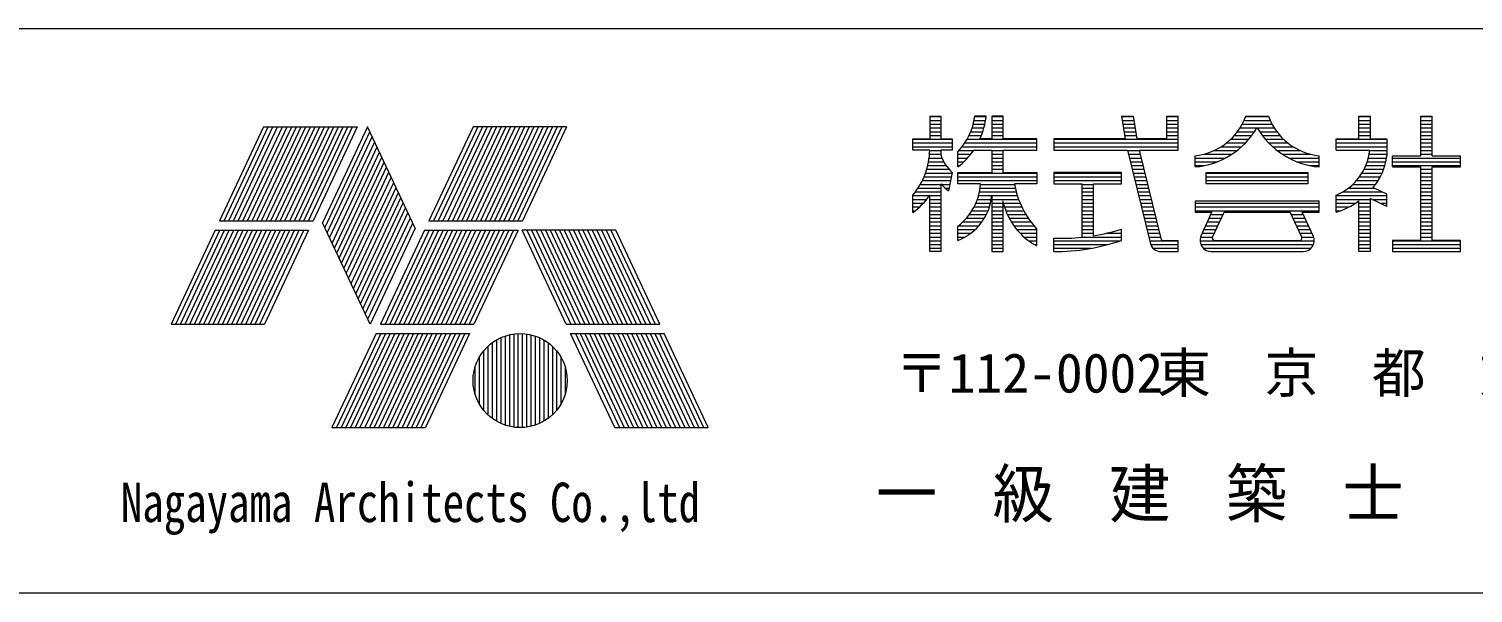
# Model space of a CAD drawing. Units: millimetres at full size, sheet at 1:200. Extents: x -919659 to 1109242, y -84607 to 904409.
# Drawn here: x -76643 to -63212, y 5797 to 11047 of the extents above; entities that cross this region are included whole.
import ezdxf
from ezdxf.enums import TextEntityAlignment as Align

# ---------------------------------------------------------------- set-up
doc = ezdxf.new("R2010")
doc.units = ezdxf.units.MM
doc.header["$LTSCALE"] = 200
doc.layers.add('7-8_', color=7, linetype='Continuous', lineweight=9)
doc.styles.add('ＭＳ ゴシック', font='')
doc.styles.get('ＭＳ ゴシック').set_extended_font_data('MS Gothic')

msp = doc.modelspace()

# ---------------------------------------------------------------- linework, layer by layer
at = {"layer": '7-8_', "color": 5, "lineweight": 5}
for p, q in [((1673.6, 11047.2), (-113726.4, 11047.2)), ((1673.6, 5797.2), (-113726.4, 5797.2))]:
    msp.add_line(p, q, dxfattribs=at)
at = {"layer": '7-8_', "color": 3, "lineweight": 13}
for p, q in [((-68265.7, 10234.5), (-68160.7, 10234.5)), ((-68265.7, 10234.5), (-68265.7, 10024.6)), ((-68160.7, 10234.5), (-68160.7, 10024.6)), ((-67740.7, 10234.5), (-67846.5, 10234.5)), ((-67583.2, 10234.5), (-67688.2, 10234.5)), ((-67688.2, 10234.5), (-67688.2, 10024.6)), ((-67583.2, 10024.6), (-67583.2, 10234.5)), ((-66480.7, 10234.5), (-66373.4, 10234.5)), ((-66480.7, 10234.5), (-66447.9, 10024.6)), ((-66373.4, 10234.5), (-66340.6, 10024.6)), ((-66060.7, 10234.5), (-65955.7, 10234.5)), ((-66060.7, 10024.6), (-66060.7, 10234.5)), ((-65955.7, 9919.6), (-65955.7, 10234.5)), ((-65325.7, 10234.5), (-65115.7, 10234.5)), ((-64275.7, 10024.6), (-64275.7, 10234.5)), ((-64275.7, 10234.5), (-64170.7, 10234.5)), ((-64170.7, 10234.5), (-64170.7, 10024.6)), ((-63698.2, 10234.5), (-63593.2, 10234.5)), ((-63698.2, 9867.1), (-63698.2, 10234.5)), ((-63593.2, 9867.1), (-63593.2, 10234.5)), ((-74460.3, 10137.2), (-74870.5, 9262.2)), ((-74827, 9262.2), (-74416.8, 10137.2)), ((-74783.5, 9262.2), (-74373.3, 10137.2)), ((-74740, 9262.2), (-74329.8, 10137.2)), ((-74696.5, 9262.2), (-74286.3, 10137.2)), ((-74653, 9262.2), (-74242.9, 10137.2)), ((-74609.5, 9262.2), (-74199.4, 10137.2)), ((-74566, 9262.2), (-74155.9, 10137.2)), ((-74522.6, 9262.2), (-74112.4, 10137.2)), ((-74479.1, 9262.2), (-74068.9, 10137.2)), ((-74460.3, 10137.2), (-73590.6, 10137.2)), ((-74435.6, 9262.2), (-74025.4, 10137.2)), ((-74392.1, 9262.2), (-73981.9, 10137.2)), ((-74348.6, 9262.2), (-73938.5, 10137.2)), ((-74305.1, 9262.2), (-73895, 10137.2)), ((-74261.6, 9262.2), (-73851.5, 10137.2)), ((-74218.1, 9262.2), (-73808, 10137.2)), ((-74174.7, 9262.2), (-73764.5, 10137.2)), ((-74131.2, 9262.2), (-73721, 10137.2)), ((-74087.7, 9262.2), (-73677.5, 10137.2)), ((-74044.2, 9262.2), (-73634, 10137.2)), ((-73590.6, 10137.2), (-74000.7, 9262.2)), ((-73890.7, 9196.3), (-73471.8, 10090)), ((-72512.5, 10137.2), (-72922.7, 9262.2)), ((-72469, 10137.2), (-72879.2, 9262.2)), ((-72425.5, 10137.2), (-72835.7, 9262.2)), ((-72382, 10137.2), (-72792.2, 9262.2)), ((-72338.6, 10137.2), (-72748.7, 9262.2)), ((-72295.1, 10137.2), (-72705.2, 9262.2)), ((-72251.6, 10137.2), (-72661.7, 9262.2)), ((-72208.1, 10137.2), (-72618.2, 9262.2)), ((-72164.6, 10137.2), (-72574.7, 9262.2)), ((-72121.1, 10137.2), (-72531.3, 9262.2)), ((-71642.8, 10137.2), (-72512.5, 10137.2)), ((-72077.6, 10137.2), (-72487.8, 9262.2)), ((-72034.1, 10137.2), (-72444.3, 9262.2)), ((-71990.7, 10137.2), (-72400.8, 9262.2)), ((-71947.2, 10137.2), (-72357.3, 9262.2)), ((-71903.7, 10137.2), (-72313.8, 9262.2)), ((-71860.2, 10137.2), (-72270.3, 9262.2)), ((-71816.7, 10137.2), (-72226.9, 9262.2)), ((-71773.2, 10137.2), (-72183.4, 9262.2)), ((-71729.7, 10137.2), (-72139.9, 9262.2)), ((-71686.2, 10137.2), (-72096.4, 9262.2)), ((-71642.8, 10137.2), (-72052.9, 9262.2)), ((-65222.1, 10127.1), (-65219.3, 10127.1)), ((-73868.6, 9149.1), (-73449.7, 10042.8)), ((-73846.5, 9102), (-73427.6, 9995.7)), ((-73824.4, 9054.8), (-73405.5, 9948.5)), ((-68423.2, 10024.6), (-68265.7, 10024.6)), ((-68423.2, 9919.6), (-68423.2, 10024.6)), ((-68160.7, 10024.6), (-68055.7, 10024.6)), ((-68055.7, 10024.6), (-68055.7, 9919.6)), ((-67688.2, 10024.6), (-67798, 10024.6)), ((-67268.2, 10024.6), (-67583.2, 10024.6)), ((-67268.2, 9919.6), (-67268.2, 10024.6)), ((-66447.9, 10024.6), (-67110.7, 10024.6)), ((-67110.7, 10024.6), (-67110.7, 9919.6)), ((-66060.7, 10024.6), (-66340.6, 10024.6)), ((-64485.7, 10024.6), (-64275.7, 10024.6)), ((-64485.7, 9919.6), (-64485.7, 10024.6)), ((-64170.7, 10024.6), (-64013.2, 10024.6)), ((-64013.2, 10024.6), (-64013.2, 9867.1)), ((-73802.2, 9007.6), (-73383.3, 9901.3)), ((-73780.1, 8960.4), (-73361.2, 9854.1)), ((-73758, 8913.2), (-73339.1, 9806.9)), ((-68265.7, 9919.6), (-68423.2, 9919.6)), ((-68160.7, 9919.6), (-68160.7, 9867.1)), ((-68055.7, 9919.6), (-68160.7, 9919.6)), ((-68003.2, 9762.1), (-68003.2, 9904)), ((-67856.6, 9919.6), (-67688.2, 9919.6)), ((-67688.2, 9919.6), (-67688.2, 9709.6)), ((-67583.2, 9709.6), (-67583.2, 9919.6)), ((-67583.2, 9919.6), (-67268.2, 9919.6)), ((-67110.7, 9919.6), (-66426, 9919.6)), ((-66426, 9919.6), (-66216, 9058.1)), ((-66318.8, 9919.6), (-66116.9, 9095.8)), ((-66318.8, 9919.6), (-65955.7, 9919.6)), ((-65798.2, 9762.1), (-65798.2, 9867.1)), ((-64643.2, 9762.1), (-64643.2, 9867.1)), ((-64485.7, 9919.6), (-64173.4, 9919.6)), ((-63960.7, 9867.1), (-63698.2, 9867.1)), ((-63960.7, 9762.1), (-63960.7, 9867.1)), ((-63593.2, 9867.1), (-63330.7, 9867.1)), ((-63330.7, 9762.1), (-63330.7, 9867.1)), ((-73735.9, 8866), (-73317, 9759.7)), ((-73713.8, 8818.8), (-73294.9, 9712.5)), ((-68055.7, 9709.6), (-68089.7, 9539.7)), ((-68003.2, 9604.6), (-68003.2, 9709.6)), ((-68003.2, 9709.6), (-67688.2, 9709.6)), ((-67583.2, 9709.6), (-67268.2, 9709.6)), ((-67268.2, 9709.6), (-67268.2, 9604.6)), ((-66480.7, 9709.6), (-67110.7, 9709.6)), ((-66480.7, 9604.6), (-66480.7, 9709.6)), ((-65693.2, 9709.6), (-64748.2, 9709.6)), ((-65693.2, 9604.6), (-65693.2, 9709.6)), ((-64748.2, 9709.6), (-64748.2, 9604.6)), ((-63960.7, 9762.1), (-63698.2, 9762.1)), ((-63698.2, 9079.6), (-63698.2, 9762.1)), ((-63593.2, 9079.6), (-63593.2, 9762.1)), ((-63593.2, 9762.1), (-63330.7, 9762.1)), ((-73691.7, 8771.6), (-73272.7, 9665.3)), ((-73669.5, 8724.4), (-73250.6, 9618.1)), ((-73647.4, 8677.2), (-73228.5, 9570.9)), ((-68160.7, 9604.6), (-68160.7, 8974.6)), ((-67793.2, 9604.6), (-68003.2, 9604.6)), ((-67268.2, 9604.6), (-67478.2, 9604.6)), ((-66848.2, 9108.1), (-66848.2, 9604.6)), ((-66743.2, 9121.9), (-66743.2, 9604.6)), ((-66743.2, 9604.6), (-66480.7, 9604.6)), ((-64748.2, 9604.6), (-65693.2, 9604.6)), ((-64013.2, 9510.5), (-64143.2, 9571.3)), ((-73625.3, 8630), (-73206.4, 9523.7)), ((-73603.2, 8582.9), (-73184.2, 9476.6)), ((-73581.1, 8535.7), (-73162.1, 9429.4)), ((-68423.2, 9337.5), (-68423.2, 9499.6)), ((-68265.7, 8974.6), (-68265.7, 9499.6)), ((-67688.2, 9499.6), (-67688.2, 8974.6)), ((-67583.2, 8974.6), (-67583.2, 9447.1)), ((-65798.2, 9447.1), (-64643.2, 9447.1)), ((-65798.2, 9447.1), (-65798.2, 9342.1)), ((-64643.2, 9342.1), (-64643.2, 9447.1)), ((-64485.7, 9342.1), (-64485.7, 9499.6)), ((-64275.7, 8974.6), (-64275.7, 9447.1)), ((-64170.7, 9468.2), (-64170.7, 8974.6)), ((-64013.2, 9394.6), (-64170.7, 9468.2)), ((-64013.2, 9394.6), (-64013.2, 9510.5)), ((-73558.9, 8488.5), (-73140, 9382.2)), ((-73536.8, 8441.3), (-73117.9, 9335)), ((-73514.7, 8394.1), (-73095.8, 9287.8)), ((-68423.2, 9342.1), (-68417, 9342.1)), ((-68423.2, 9338), (-68422.5, 9338)), ((-65798.2, 9342.1), (-65640.7, 9342.1)), ((-65745, 9116.4), (-65640.7, 9342.1)), ((-65636.1, 9107.9), (-65528.5, 9342.1)), ((-65528.5, 9342.1), (-64912.8, 9342.1)), ((-64805.4, 9107.9), (-64912.8, 9342.1)), ((-74911.5, 9174.7), (-75321.6, 8299.7)), ((-75278.1, 8299.7), (-74868, 9174.7)), ((-75234.7, 8299.7), (-74824.5, 9174.7)), ((-75191.2, 8299.7), (-74781, 9174.7)), ((-75147.7, 8299.7), (-74737.5, 9174.7)), ((-75104.2, 8299.7), (-74694, 9174.7)), ((-75060.7, 8299.7), (-74650.6, 9174.7)), ((-75017.2, 8299.7), (-74607.1, 9174.7)), ((-74973.7, 8299.7), (-74563.6, 9174.7)), ((-74930.3, 8299.7), (-74520.1, 9174.7)), ((-74911.5, 9174.7), (-74041.7, 9174.7)), ((-74886.8, 8299.7), (-74476.6, 9174.7)), ((-74870.5, 9262.2), (-74000.7, 9262.2)), ((-74843.3, 8299.7), (-74433.1, 9174.7)), ((-74799.8, 8299.7), (-74389.6, 9174.7)), ((-74756.3, 8299.7), (-74346.1, 9174.7)), ((-74712.8, 8299.7), (-74302.6, 9174.7)), ((-74669.3, 8299.7), (-74259.2, 9174.7)), ((-74625.8, 8299.7), (-74215.7, 9174.7)), ((-74582.4, 8299.7), (-74172.2, 9174.7)), ((-74538.9, 8299.7), (-74128.7, 9174.7)), ((-74495.4, 8299.7), (-74085.2, 9174.7)), ((-74041.7, 9174.7), (-74451.9, 8299.7)), ((-73470.5, 8299.7), (-73912.8, 9243.5)), ((-73492.6, 8346.9), (-73073.6, 9240.6)), ((-73051.5, 9193.4), (-73470.5, 8299.7)), ((-72963.7, 9174.7), (-73373.8, 8299.7)), ((-72920.2, 9174.7), (-73330.3, 8299.7)), ((-72876.7, 9174.7), (-73286.8, 8299.7)), ((-72833.2, 9174.7), (-73243.4, 8299.7)), ((-72789.7, 9174.7), (-73199.9, 8299.7)), ((-72746.2, 9174.7), (-73156.4, 8299.7)), ((-72702.7, 9174.7), (-73112.9, 8299.7)), ((-72659.3, 9174.7), (-73069.4, 8299.7)), ((-72615.8, 9174.7), (-73025.9, 8299.7)), ((-72572.3, 9174.7), (-72982.4, 8299.7)), ((-72963.7, 9174.7), (-72093.9, 9174.7)), ((-72528.8, 9174.7), (-72939, 8299.7)), ((-72922.7, 9262.2), (-72052.9, 9262.2)), ((-72485.3, 9174.7), (-72895.5, 8299.7)), ((-72441.8, 9174.7), (-72852, 8299.7)), ((-72398.3, 9174.7), (-72808.5, 8299.7)), ((-72354.8, 9174.7), (-72765, 8299.7)), ((-72311.4, 9174.7), (-72721.5, 8299.7)), ((-72267.9, 9174.7), (-72678, 8299.7)), ((-72224.4, 9174.7), (-72634.5, 8299.7)), ((-72180.9, 9174.7), (-72591.1, 8299.7)), ((-72137.4, 9174.7), (-72547.6, 8299.7)), ((-72093.9, 9174.7), (-72504.1, 8299.7)), ((-71645.9, 8299.7), (-72056, 9174.7)), ((-71186.3, 9174.7), (-72056, 9174.7)), ((-72012.6, 9174.7), (-71602.4, 8299.7)), ((-71969.1, 9174.7), (-71558.9, 8299.7)), ((-71925.6, 9174.7), (-71515.4, 8299.7)), ((-71882.1, 9174.7), (-71471.9, 8299.7)), ((-71838.6, 9174.7), (-71428.4, 8299.7)), ((-71795.1, 9174.7), (-71385, 8299.7)), ((-71751.6, 9174.7), (-71341.5, 8299.7)), ((-71708.1, 9174.7), (-71298, 8299.7)), ((-71664.7, 9174.7), (-71254.5, 8299.7)), ((-71621.2, 9174.7), (-71211, 8299.7)), ((-71577.7, 9174.7), (-71167.5, 8299.7)), ((-71534.2, 9174.7), (-71124.1, 8299.7)), ((-71490.7, 9174.7), (-71080.6, 8299.7)), ((-71447.2, 9174.7), (-71037.1, 8299.7)), ((-71403.8, 9174.7), (-70993.6, 8299.7)), ((-71360.3, 9174.7), (-70950.1, 8299.7)), ((-71316.8, 9174.7), (-70906.6, 8299.7)), ((-71273.3, 9174.7), (-70863.1, 8299.7)), ((-71229.8, 9174.7), (-70819.7, 8299.7)), ((-70776.2, 8299.7), (-71186.3, 9174.7)), ((-68003.2, 9079.6), (-68003.2, 9210.5)), ((-67268.2, 9027.1), (-67268.2, 9184.6)), ((-66480.7, 9079.6), (-66480.7, 9184.6)), ((-67110.7, 8974.6), (-67110.7, 9100.6)), ((-66096.5, 9079.6), (-65955.7, 9079.6)), ((-65616.4, 9079.6), (-64825, 9079.6)), ((-63330.7, 9079.6), (-63593.2, 9079.6)), ((-63330.7, 8974.6), (-63330.7, 9079.6)), ((-68160.7, 8974.6), (-68265.7, 8974.6)), ((-67688.2, 8974.6), (-67583.2, 8974.6)), ((-65646.7, 8974.6), (-64794.7, 8974.6)), ((-64170.7, 8974.6), (-64275.7, 8974.6)), ((-63960.7, 8974.6), (-63330.7, 8974.6)), ((-75321.6, 8299.7), (-74451.9, 8299.7)), ((-73414.8, 8212.2), (-73825, 7337.2)), ((-73371.3, 8212.2), (-73781.5, 7337.2)), ((-73327.9, 8212.2), (-73738, 7337.2)), ((-73284.4, 8212.2), (-73694.5, 7337.2)), ((-73240.9, 8212.2), (-73651, 7337.2)), ((-73197.4, 8212.2), (-73607.6, 7337.2)), ((-73153.9, 8212.2), (-73564.1, 7337.2)), ((-73110.4, 8212.2), (-73520.6, 7337.2)), ((-73066.9, 8212.2), (-73477.1, 7337.2)), ((-73023.5, 8212.2), (-73433.6, 7337.2)), ((-73414.8, 8212.2), (-72545.1, 8212.2)), ((-72980, 8212.2), (-73390.1, 7337.2)), ((-73373.8, 8299.7), (-72504.1, 8299.7)), ((-72936.5, 8212.2), (-73346.6, 7337.2)), ((-72893, 8212.2), (-73303.1, 7337.2)), ((-72849.5, 8212.2), (-73259.6, 7337.2)), ((-72806, 8212.2), (-73216.2, 7337.2)), ((-72762.5, 8212.2), (-73172.7, 7337.2)), ((-72719, 8212.2), (-73129.2, 7337.2)), ((-72675.6, 8212.2), (-73085.7, 7337.2)), ((-72632.1, 8212.2), (-73042.2, 7337.2)), ((-72588.6, 8212.2), (-72998.7, 7337.2)), ((-72545.1, 8212.2), (-72955.3, 7337.2)), ((-72174.9, 8200.7), (-72174.9, 7348.8)), ((-72134.9, 8208.1), (-72134.9, 7341.3)), ((-72095, 8212.2), (-72095, 7337.2)), ((-72055, 8212.2), (-72055, 7337.2)), ((-72015, 8208.1), (-72015, 7341.3)), ((-71975, 8200.7), (-71975, 7348.8)), ((-71645.9, 8299.7), (-70776.2, 8299.7)), ((-71604.9, 8212.2), (-70735.1, 8212.2)), ((-71194.7, 7337.2), (-71604.9, 8212.2)), ((-71561.4, 8212.2), (-71151.2, 7337.2)), ((-71517.9, 8212.2), (-71107.7, 7337.2)), ((-71474.4, 8212.2), (-71064.2, 7337.2)), ((-71430.9, 8212.2), (-71020.8, 7337.2)), ((-71387.5, 8212.2), (-70977.3, 7337.2)), ((-71344, 8212.2), (-70933.8, 7337.2)), ((-71300.5, 8212.2), (-70890.3, 7337.2)), ((-71257, 8212.2), (-70846.8, 7337.2)), ((-71213.5, 8212.2), (-70803.3, 7337.2)), ((-71170, 8212.2), (-70759.9, 7337.2)), ((-71126.5, 8212.2), (-70716.4, 7337.2)), ((-71083, 8212.2), (-70672.9, 7337.2)), ((-71039.5, 8212.2), (-70629.4, 7337.2)), ((-70996.1, 8212.2), (-70585.9, 7337.2)), ((-70952.6, 8212.2), (-70542.4, 7337.2)), ((-70909.1, 8212.2), (-70498.9, 7337.2)), ((-70865.6, 8212.2), (-70455.5, 7337.2)), ((-70822.1, 8212.2), (-70412, 7337.2)), ((-70778.6, 8212.2), (-70368.5, 7337.2)), ((-70325, 7337.2), (-70735.1, 8212.2)), ((-72374.8, 8093.4), (-72374.8, 7456.1)), ((-72334.8, 8126.7), (-72334.8, 7422.7)), ((-72294.8, 8153), (-72294.8, 7396.5)), ((-72254.9, 8173.5), (-72254.9, 7375.9)), ((-72214.9, 8189.2), (-72214.9, 7360.2)), ((-71935.1, 8189.2), (-71935.1, 7360.2)), ((-71895.1, 8173.5), (-71895.1, 7375.9)), ((-71855.1, 8153), (-71855.1, 7396.5)), ((-71815.1, 8126.7), (-71815.1, 7422.7)), ((-71775.2, 8093.4), (-71775.2, 7456.1)), ((-72454.7, 7992), (-72454.7, 7557.5)), ((-72414.8, 8050.3), (-72414.8, 7499.1)), ((-71735.2, 8050.3), (-71735.2, 7499.1)), ((-71695.2, 7992), (-71695.2, 7557.5)), ((-72494.7, 7898.1), (-72494.7, 7651.3)), ((-71655.3, 7898.1), (-71655.3, 7651.3)), ((-73825, 7337.2), (-72955.3, 7337.2)), ((-71194.7, 7337.2), (-70325, 7337.2))]:
    msp.add_line(p, q, dxfattribs=at)
at = {"layer": '7-8_'}
for p, q in [((-68265.7, 10230.6), (-68160.7, 10230.6)), ((-67847, 10230.6), (-67741.2, 10230.6)), ((-67688.2, 10230.6), (-67583.2, 10230.6)), ((-66480.1, 10230.6), (-66372.8, 10230.6)), ((-66060.7, 10230.6), (-65955.7, 10230.6)), ((-65327.2, 10230.6), (-65114.2, 10230.6)), ((-64275.7, 10230.6), (-64170.7, 10230.6)), ((-63698.2, 10230.6), (-63593.2, 10230.6)), ((-68265.7, 10195.5), (-68160.7, 10195.5)), ((-68265.7, 10160.5), (-68160.7, 10160.5)), ((-68265.7, 10125.5), (-68160.7, 10125.5)), ((-68265.7, 10090.6), (-68160.7, 10090.6)), ((-67884.1, 10090.6), (-67772.3, 10090.6)), ((-67871.3, 10125.5), (-67761.7, 10125.5)), ((-67861, 10160.5), (-67752.9, 10160.5)), ((-67852.9, 10195.6), (-67746.1, 10195.6)), ((-67688.2, 10195.6), (-67583.2, 10195.6)), ((-67688.2, 10160.5), (-67583.2, 10160.5)), ((-67688.2, 10125.5), (-67583.2, 10125.5)), ((-67688.2, 10090.6), (-67583.2, 10090.6)), ((-66474.6, 10195.5), (-66367.4, 10195.5)), ((-66469.1, 10160.5), (-66361.9, 10160.5)), ((-66463.7, 10125.5), (-66356.4, 10125.5)), ((-66458.2, 10090.6), (-66351, 10090.6)), ((-66060.7, 10195.5), (-65955.7, 10195.5)), ((-66060.7, 10160.5), (-65955.7, 10160.5)), ((-66060.7, 10125.5), (-65955.7, 10125.5)), ((-66060.7, 10090.6), (-65955.7, 10090.6)), ((-65403.7, 10090.6), (-65244.8, 10090.6)), ((-65379.5, 10125.5), (-65223, 10125.5)), ((-65359, 10160.5), (-65082.5, 10160.5)), ((-65341.6, 10195.5), (-65099.8, 10195.5)), ((-65218.4, 10125.5), (-65061.9, 10125.5)), ((-65196.5, 10090.6), (-65037.8, 10090.6)), ((-64275.7, 10195.5), (-64170.7, 10195.5)), ((-64275.7, 10160.5), (-64170.7, 10160.5)), ((-64275.7, 10125.5), (-64170.7, 10125.5)), ((-64275.7, 10090.6), (-64170.7, 10090.6)), ((-63698.2, 10195.5), (-63593.2, 10195.5)), ((-63698.2, 10160.5), (-63593.2, 10160.5)), ((-63698.2, 10125.5), (-63593.2, 10125.5)), ((-63698.2, 10090.6), (-63593.2, 10090.6)), ((-68423.2, 10020.6), (-68055.7, 10020.6)), ((-68423.2, 9985.6), (-68055.7, 9985.6)), ((-68423.2, 9950.6), (-68055.7, 9950.6)), ((-68265.7, 10055.6), (-68160.7, 10055.6)), ((-67963.7, 9950.6), (-67268.2, 9950.6)), ((-67938.9, 9985.6), (-67268.2, 9985.6)), ((-67917.6, 10020.6), (-67268.2, 10020.6)), ((-67899.4, 10055.6), (-67785, 10055.6)), ((-67688.2, 10055.6), (-67583.2, 10055.6)), ((-67110.7, 10020.6), (-65955.7, 10020.6)), ((-67110.7, 9985.6), (-65955.7, 9985.6)), ((-67110.7, 9950.6), (-65955.7, 9950.6)), ((-66452.7, 10055.6), (-66345.5, 10055.6)), ((-66060.7, 10055.6), (-65955.7, 10055.6)), ((-65555.4, 9950.5), (-65365.3, 9950.5)), ((-65505.9, 9985.6), (-65329.1, 9985.6)), ((-65465.6, 10020.6), (-65297.5, 10020.6)), ((-65432.1, 10055.6), (-65269.5, 10055.6)), ((-65171.9, 10055.6), (-65009.4, 10055.6)), ((-65143.9, 10020.6), (-64975.8, 10020.6)), ((-65112.2, 9985.6), (-64935.6, 9985.6)), ((-65076.1, 9950.5), (-64886, 9950.5)), ((-64485.7, 10020.6), (-64013.2, 10020.6)), ((-64485.7, 9985.6), (-64012.5, 9985.6)), ((-64485.7, 9950.6), (-64010, 9950.6)), ((-64275.7, 10055.6), (-64170.7, 10055.6)), ((-63698.2, 10055.6), (-63593.2, 10055.6)), ((-63698.2, 10020.6), (-63593.2, 10020.6)), ((-63698.2, 9985.6), (-63593.2, 9985.6)), ((-63698.2, 9950.6), (-63593.2, 9950.6)), ((-68276.4, 9810.6), (-68135.2, 9810.6)), ((-68271, 9845.6), (-68152.3, 9845.6)), ((-68267.5, 9880.5), (-68160.7, 9880.5)), ((-68265.8, 9915.5), (-68160.7, 9915.5)), ((-68003.2, 9880.5), (-67885.1, 9880.5)), ((-68003.2, 9845.6), (-67914.3, 9845.6)), ((-68003.2, 9810.6), (-67947.9, 9810.6)), ((-67992.6, 9915.5), (-67859.4, 9915.5)), ((-67688.2, 9915.5), (-67583.2, 9915.5)), ((-67688.2, 9880.5), (-67583.2, 9880.5)), ((-67688.2, 9845.6), (-67583.2, 9845.6)), ((-67688.2, 9810.6), (-67583.2, 9810.6)), ((-66425, 9915.5), (-66317.8, 9915.5)), ((-66416.5, 9880.5), (-66309.2, 9880.5)), ((-66407.9, 9845.6), (-66300.6, 9845.6)), ((-66399.4, 9810.6), (-66292, 9810.6)), ((-65798.2, 9845.6), (-65515.1, 9845.6)), ((-65798.2, 9810.6), (-65591.2, 9810.6)), ((-65720.4, 9880.5), (-65455.9, 9880.5)), ((-65620.2, 9915.5), (-65407, 9915.5)), ((-65034.4, 9915.5), (-64821.2, 9915.5)), ((-64985.5, 9880.5), (-64721, 9880.5)), ((-64926.3, 9845.6), (-64643.2, 9845.6)), ((-64850.1, 9810.6), (-64643.2, 9810.6)), ((-64196.9, 9810.6), (-64022.7, 9810.6)), ((-64186.6, 9845.6), (-64016.1, 9845.6)), ((-64179, 9880.5), (-64011.8, 9880.5)), ((-64173.8, 9915.5), (-64009.8, 9915.5)), ((-63960.7, 9845.6), (-63330.7, 9845.6)), ((-63960.7, 9810.6), (-63330.7, 9810.6)), ((-63698.2, 9915.5), (-63593.2, 9915.5)), ((-63698.2, 9880.5), (-63593.2, 9880.5)), ((-68304.5, 9705.6), (-68056.5, 9705.6)), ((-68293.1, 9740.6), (-68086.2, 9740.6)), ((-68283.7, 9775.6), (-68113.5, 9775.6)), ((-68003.2, 9775.6), (-67986.6, 9775.6)), ((-68003.2, 9705.6), (-67268.2, 9705.6)), ((-67688.2, 9775.6), (-67583.2, 9775.6)), ((-67688.2, 9740.6), (-67583.2, 9740.6)), ((-67110.7, 9705.6), (-66480.7, 9705.6)), ((-66390.9, 9775.6), (-66283.5, 9775.6)), ((-66382.3, 9740.6), (-66274.9, 9740.6)), ((-66373.8, 9705.6), (-66266.3, 9705.6)), ((-65798.2, 9775.5), (-65707.7, 9775.5)), ((-65693.2, 9705.5), (-64748.2, 9705.5)), ((-64733.7, 9775.5), (-64643.2, 9775.5)), ((-64245.6, 9705.6), (-64057.6, 9705.6)), ((-64226.1, 9740.6), (-64043.3, 9740.6)), ((-64209.9, 9775.6), (-64031.7, 9775.6)), ((-63960.7, 9775.6), (-63330.7, 9775.6)), ((-63698.2, 9740.6), (-63593.2, 9740.6)), ((-63698.2, 9705.6), (-63593.2, 9705.6)), ((-68374.1, 9565.6), (-68160.7, 9565.6)), ((-68352.7, 9600.5), (-68160.7, 9600.5)), ((-68334.1, 9635.5), (-68070.5, 9635.5)), ((-68318.2, 9670.6), (-68063.5, 9670.6)), ((-68157.1, 9600.5), (-68077.5, 9600.5)), ((-68121.4, 9565.6), (-68084.5, 9565.6)), ((-68003.2, 9670.6), (-67268.2, 9670.6)), ((-68003.2, 9635.5), (-67268.2, 9635.5)), ((-67797.2, 9565.6), (-67470.2, 9565.6)), ((-67793.5, 9600.5), (-67477.5, 9600.5)), ((-67110.7, 9670.6), (-66480.7, 9670.6)), ((-67110.7, 9635.5), (-66480.7, 9635.5)), ((-66848.2, 9600.5), (-66743.2, 9600.5)), ((-66848.2, 9565.6), (-66743.2, 9565.6)), ((-66365.3, 9670.6), (-66257.8, 9670.6)), ((-66356.7, 9635.5), (-66249.2, 9635.5)), ((-66348.2, 9600.5), (-66240.6, 9600.5)), ((-66339.7, 9565.6), (-66232, 9565.6)), ((-65693.2, 9670.5), (-64748.2, 9670.5)), ((-65693.2, 9635.5), (-64748.2, 9635.5)), ((-64371.5, 9565.6), (-64130.9, 9565.6)), ((-64330.5, 9600.5), (-64119.6, 9600.5)), ((-64296.9, 9635.5), (-64095.3, 9635.5)), ((-64268.9, 9670.6), (-64074.8, 9670.6)), ((-63698.2, 9670.6), (-63593.2, 9670.6)), ((-63698.2, 9635.5), (-63593.2, 9635.5)), ((-63698.2, 9600.5), (-63593.2, 9600.5)), ((-63698.2, 9565.6), (-63593.2, 9565.6)), ((-68423.2, 9495.6), (-68268.5, 9495.6)), ((-68423.2, 9460.5), (-68294.5, 9460.5)), ((-68423.2, 9425.5), (-68324.4, 9425.5)), ((-68398.5, 9530.6), (-68160.7, 9530.6)), ((-68265.7, 9495.6), (-68160.7, 9495.6)), ((-68265.7, 9460.5), (-68160.7, 9460.5)), ((-68265.7, 9425.5), (-68160.7, 9425.5)), ((-67836.3, 9425.5), (-67699.6, 9425.5)), ((-67822.6, 9460.5), (-67692.6, 9460.5)), ((-67811.7, 9495.6), (-67450.9, 9495.6)), ((-67803.2, 9530.6), (-67461.4, 9530.6)), ((-67688.2, 9460.5), (-67438.7, 9460.5)), ((-67688.2, 9425.5), (-67583.2, 9425.5)), ((-67580.8, 9425.5), (-67424.7, 9425.5)), ((-66848.2, 9530.6), (-66743.2, 9530.6)), ((-66848.2, 9495.6), (-66743.2, 9495.6)), ((-66848.2, 9460.5), (-66743.2, 9460.5)), ((-66848.2, 9425.5), (-66743.2, 9425.5)), ((-66331.1, 9530.6), (-66223.5, 9530.6)), ((-66322.6, 9495.6), (-66214.9, 9495.6)), ((-66314.1, 9460.5), (-66206.3, 9460.5)), ((-66305.5, 9425.5), (-66197.7, 9425.5)), ((-65798.2, 9425.5), (-64643.2, 9425.5)), ((-64485.7, 9495.6), (-64013.2, 9495.6)), ((-64485.7, 9460.5), (-64170.7, 9460.5)), ((-64485.7, 9425.5), (-64305.4, 9425.5)), ((-64423.6, 9530.6), (-64056.1, 9530.6)), ((-64275.7, 9425.5), (-64170.7, 9425.5)), ((-64154.2, 9460.5), (-64013.2, 9460.5)), ((-64079.4, 9425.5), (-64013.2, 9425.5)), ((-63698.2, 9530.6), (-63593.2, 9530.6)), ((-63698.2, 9495.6), (-63593.2, 9495.6)), ((-63698.2, 9460.5), (-63593.2, 9460.5)), ((-63698.2, 9425.5), (-63593.2, 9425.5)), ((-68423.2, 9390.5), (-68359, 9390.5)), ((-68423.2, 9355.5), (-68399.4, 9355.5)), ((-68265.7, 9390.5), (-68160.7, 9390.5)), ((-68265.7, 9355.5), (-68160.7, 9355.5)), ((-68265.7, 9320.6), (-68160.7, 9320.6)), ((-68265.7, 9285.6), (-68160.7, 9285.6)), ((-67924, 9285.6), (-67756.7, 9285.6)), ((-67896.2, 9320.6), (-67737.5, 9320.6)), ((-67872.7, 9355.5), (-67721.8, 9355.5)), ((-67852.9, 9390.5), (-67709.3, 9390.5)), ((-67688.2, 9390.5), (-67583.2, 9390.5)), ((-67688.2, 9355.5), (-67583.2, 9355.5)), ((-67688.2, 9320.6), (-67583.2, 9320.6)), ((-67688.2, 9285.6), (-67583.2, 9285.6)), ((-67570.9, 9390.5), (-67408.9, 9390.5)), ((-67558.8, 9355.5), (-67391, 9355.5)), ((-67544.2, 9320.6), (-67371, 9320.6)), ((-67527, 9285.6), (-67348.6, 9285.6)), ((-66848.2, 9390.5), (-66743.2, 9390.5)), ((-66848.2, 9355.5), (-66743.2, 9355.5)), ((-66848.2, 9320.6), (-66743.2, 9320.6)), ((-66848.2, 9285.6), (-66743.2, 9285.6)), ((-66297, 9390.5), (-66189.2, 9390.5)), ((-66288.5, 9355.5), (-66180.6, 9355.5)), ((-66280, 9320.6), (-66172, 9320.6)), ((-66271.4, 9285.6), (-66163.4, 9285.6)), ((-65798.2, 9390.5), (-64643.2, 9390.5)), ((-65798.2, 9355.5), (-64643.2, 9355.5)), ((-65666.8, 9285.6), (-65554.5, 9285.6)), ((-65650.6, 9320.6), (-65538.4, 9320.6)), ((-64903, 9320.6), (-64790.7, 9320.6)), ((-64886.9, 9285.6), (-64774.6, 9285.6)), ((-64485.7, 9390.5), (-64363.5, 9390.5)), ((-64485.7, 9355.5), (-64443.1, 9355.5)), ((-64275.7, 9390.5), (-64170.7, 9390.5)), ((-64275.7, 9355.5), (-64170.7, 9355.5)), ((-64275.7, 9320.6), (-64170.7, 9320.6)), ((-64275.7, 9285.6), (-64170.7, 9285.6)), ((-63698.2, 9390.5), (-63593.2, 9390.5)), ((-63698.2, 9355.5), (-63593.2, 9355.5)), ((-63698.2, 9320.6), (-63593.2, 9320.6)), ((-63698.2, 9285.6), (-63593.2, 9285.6)), ((-68265.7, 9250.5), (-68160.7, 9250.5)), ((-68265.7, 9215.5), (-68160.7, 9215.5)), ((-68265.7, 9180.5), (-68160.7, 9180.5)), ((-68265.7, 9145.5), (-68160.7, 9145.5)), ((-68003.2, 9180.5), (-67841.6, 9180.5)), ((-68003.2, 9145.5), (-67883.3, 9145.5)), ((-67996.8, 9215.5), (-67807.8, 9215.5)), ((-67957, 9250.5), (-67779.9, 9250.5)), ((-67688.2, 9250.5), (-67583.2, 9250.5)), ((-67688.2, 9215.5), (-67583.2, 9215.5)), ((-67688.2, 9180.5), (-67583.2, 9180.5)), ((-67688.2, 9145.5), (-67583.2, 9145.5)), ((-67507, 9250.5), (-67323.5, 9250.5)), ((-67483.8, 9215.5), (-67295.7, 9215.5)), ((-67456.9, 9180.5), (-67268.2, 9180.5)), ((-67425.6, 9145.5), (-67268.2, 9145.5)), ((-66848.2, 9250.5), (-66743.2, 9250.5)), ((-66848.2, 9215.5), (-66743.2, 9215.5)), ((-66848.2, 9180.5), (-66743.2, 9180.5)), ((-66848.2, 9145.5), (-66743.2, 9145.5)), ((-66622.7, 9145.5), (-66480.7, 9145.5)), ((-66493.4, 9180.5), (-66480.7, 9180.5)), ((-66262.9, 9250.5), (-66154.9, 9250.5)), ((-66254.4, 9215.5), (-66146.3, 9215.5)), ((-66245.8, 9180.5), (-66137.7, 9180.5)), ((-66237.3, 9145.5), (-66129.2, 9145.5)), ((-65731.5, 9145.5), (-65618.8, 9145.5)), ((-65715.4, 9180.5), (-65602.7, 9180.5)), ((-65699.2, 9215.5), (-65586.6, 9215.5)), ((-65683, 9250.5), (-65570.6, 9250.5)), ((-64870.8, 9250.5), (-64758.4, 9250.5)), ((-64854.8, 9215.5), (-64742.2, 9215.5)), ((-64838.7, 9180.5), (-64726, 9180.5)), ((-64822.7, 9145.5), (-64709.8, 9145.5)), ((-64275.7, 9250.5), (-64170.7, 9250.5)), ((-64275.7, 9215.5), (-64170.7, 9215.5)), ((-64275.7, 9180.5), (-64170.7, 9180.5)), ((-64275.7, 9145.5), (-64170.7, 9145.5)), ((-63698.2, 9250.5), (-63593.2, 9250.5)), ((-63698.2, 9215.5), (-63593.2, 9215.5)), ((-63698.2, 9180.5), (-63593.2, 9180.5)), ((-63698.2, 9145.5), (-63593.2, 9145.5)), ((-68265.7, 9110.5), (-68160.7, 9110.5)), ((-68265.7, 9075.6), (-68160.7, 9075.6)), ((-68265.7, 9040.6), (-68160.7, 9040.6)), ((-68265.7, 9005.5), (-68160.7, 9005.5)), ((-68003.2, 9110.5), (-67937, 9110.5)), ((-67688.2, 9110.5), (-67583.2, 9110.5)), ((-67688.2, 9075.6), (-67583.2, 9075.6)), ((-67688.2, 9040.6), (-67583.2, 9040.6)), ((-67688.2, 9005.5), (-67583.2, 9005.5)), ((-67389.1, 9110.5), (-67268.2, 9110.5)), ((-67345.6, 9075.6), (-67268.2, 9075.6)), ((-67292.4, 9040.6), (-67268.2, 9040.6)), ((-67110.7, 9075.6), (-66492.5, 9075.6)), ((-67110.7, 9040.6), (-66608.7, 9040.6)), ((-67110.7, 9005.5), (-66765.1, 9005.5)), ((-66848.2, 9110.5), (-66480.7, 9110.5)), ((-66228.7, 9110.5), (-66120.5, 9110.5)), ((-66220.2, 9075.6), (-65955.7, 9075.6)), ((-66210.7, 9040.6), (-65955.7, 9040.6)), ((-66187.7, 9005.5), (-65955.7, 9005.5)), ((-65751.6, 9075.6), (-64689.8, 9075.6)), ((-65747, 9110.5), (-65634.8, 9110.5)), ((-65744.1, 9040.6), (-64697.2, 9040.6)), ((-65721.2, 9005.5), (-64720.3, 9005.5)), ((-64806.6, 9110.5), (-64694.4, 9110.5)), ((-64275.7, 9110.5), (-64170.7, 9110.5)), ((-64275.7, 9075.6), (-64170.7, 9075.6)), ((-64275.7, 9040.6), (-64170.7, 9040.6)), ((-64275.7, 9005.5), (-64170.7, 9005.5)), ((-63960.7, 9075.6), (-63330.7, 9075.6)), ((-63960.7, 9040.6), (-63330.7, 9040.6)), ((-63960.7, 9005.5), (-63330.7, 9005.5)), ((-63698.2, 9110.5), (-63593.2, 9110.5))]:
    msp.add_line(p, q, dxfattribs=at)
at = {"layer": '7-8_', "color": 3, "lineweight": 13}
for points in [[(-73051.5, 9193.4), (-73493.9, 10137.2), (-73912.8, 9243.5)], [(-67110.7, 9709.6), (-67110.7, 9604.6), (-66848.2, 9604.6)], [(-64696.4, 9116.4), (-64800.7, 9342.1), (-64643.2, 9342.1)], [(-66113.2, 8974.6), (-65955.7, 8974.6), (-65955.7, 9079.6)], [(-63698.2, 9079.6), (-63960.7, 9079.6), (-63960.7, 8974.6)]]:
    msp.add_lwpolyline(points, dxfattribs=at)
msp.add_circle((-72075, 7774.7), 437.5, dxfattribs=at)
for centre, radius, start, end in [((-68435.8, 10311.5), 594.3, 316.70598, 352.55695), ((-68435.8, 10311.5), 699.3, 335.77147, 353.67943), ((-65855.5, 10428.1), 564, 275.82278, 339.92714), ((-64586, 10428.1), 564, 200.07281, 264.17717), ((-65861.9, 10499.6), 740.2, 274.93312, 329.7879), ((-64579.5, 10499.6), 740.2, 210.21205, 265.06683), ((-68931.7, 9929.8), 666, 319.76535, 359.12251), ((-67791.8, 9999.2), 391.8, 199.71278, 227.6673), ((-68435.8, 10311.5), 699.3, 308.21132, 325.90822), ((-64682.6, 9972.1), 511.9, 292.61983, 354.11311), ((-64556, 9929.3), 546.4, 319.06902, 353.4563), ((-67791.8, 9937.4), 496.8, 222.05959, 233.16733), ((-68335, 9640.4), 543, 307.66721, 356.21915), ((-66658.9, 9751.7), 832.4, 190.18237, 222.94766), ((-68808.1, 9869.2), 656.4, 305.90073, 325.72414), ((-68178.1, 9539.3), 491.8, 290.82721, 354.63074), ((-66977.7, 9576.8), 621.7, 193.79955, 242.14873), ((-64647.9, 9929), 609, 285.45073, 307.67934), ((-67031.7, 10912.5), 1813.6, 279.15265, 287.68596), ((-67031.7, 10912.5), 1813.6, 267.50328, 275.80666), ((-67110.7, 10917.1), 1942.4, 269.99997, 288.92461), ((-66113.2, 9079.6), 105, 191.76826, 269.99997), ((-66096.5, 9100.6), 21, 192.96997, 269.99997), ((-65646.7, 9079.6), 105, 159.44392, 269.99997), ((-65616.4, 9100.6), 21, 159.44394, 269.99997), ((-64825, 9100.6), 21, 269.99997, 20.556), ((-64794.7, 9079.6), 105, 269.99995, 20.55602)]:
    msp.add_arc(centre, radius, start, end, dxfattribs=at)

# ---------------------------------------------------------------- texts
at = {"layer": '7-8_', "style": 'ＭＳ ゴシック'}
for s, p in [('東  京  都  文  京  区  小  石  川 ５－１３－１１', (-66150.7, 7553.2)), ('〒112-0002', (-68589.7, 7553.2))]:
    msp.add_text(s, height=366.6, dxfattribs=at).set_placement(p, align=Align.BOTTOM_LEFT)
at = {"layer": '7-8_', "style": 'ＭＳ ゴシック', "width": 0.8}
msp.add_text('Nagayama Architects Co.,ltd', height=366.6, dxfattribs=at).set_placement((-75788.3, 6348.9), align=Align.BOTTOM_LEFT)
at = {"layer": '7-8_', "insert": (-68766.3, 6453.8), "char_height": 439.9, "attachment_point": 7, "style": 'ＭＳ ゴシック'}
msp.add_mtext('\\T1.27;\\W0.95;一\\~級\\~建\\~築\\~士', dxfattribs=at)

doc.saveas('drawing.dxf')
